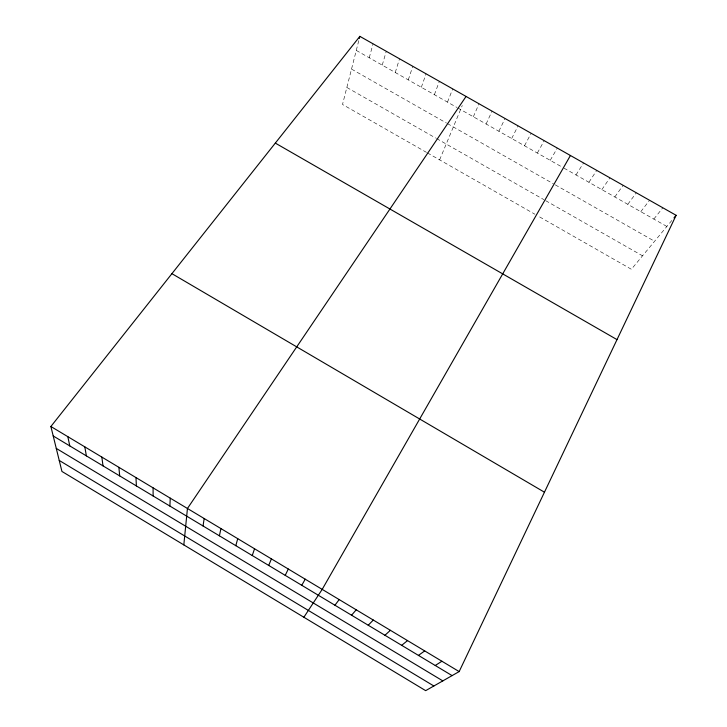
<?xml version="1.0" encoding="UTF-8"?>
<svg xmlns="http://www.w3.org/2000/svg" width="727" height="727" viewBox="0 0 727 727"><rect width="100%" height="100%" fill="white"/><g stroke="black" fill="none" stroke-linecap="round" stroke-linejoin="round"><path stroke-width="0.55" stroke-dasharray="3.63 2.73" d="M358.756 40.676L342.517 104.47L426.485 152.37M369.243 57.769L373.06 43.82M382.238 65.13L386.282 51.299M395.243 72.5L399.523 58.796M408.274 79.888L412.791 66.302M421.324 87.285L426.077 73.818M434.392 94.692L439.381 81.351M447.487 102.116L452.712 88.885M439.617 159.867L462.272 105.515M473.341 116.765L479.029 103.788M486.109 123.999L492.034 111.14M498.886 131.251L505.047 118.501M511.69 138.503L518.087 125.88M524.512 145.773L531.137 133.268M537.362 153.052L544.214 140.665M550.221 160.34L557.318 148.081M576.002 174.953L583.572 162.939M588.925 182.277L596.731 170.382M601.865 189.611L609.908 177.842M614.824 196.962L623.112 185.303M627.801 204.314L636.334 192.791M640.805 211.684L649.574 200.279M653.827 219.063L662.833 207.786M671.848 220.454L631.381 269.272L537.726 215.837M356.275 50.417L456.847 107.423M457.783 107.95L561.262 166.601M564.025 168.164L666.868 226.46M351.523 69.101L446.451 123.036M447.432 123.59L553.365 183.767M555.301 184.867L654.591 241.273M346.843 87.458L435.655 138.021M436.609 138.566L543.805 199.598M545.695 200.679L642.541 255.813M427.421 152.906L534.954 214.256"/><path stroke-width="1.09" d="M169.882 506.065L170.254 498.159M183.822 544.905L187.448 508.482L466.062 96.446M203.033 525.975L204.178 518.524M219.4 535.817L220.935 528.584M359.311 38.513L359.856 36.35L676.119 215.301L459.155 671.594L425.668 690.65L61.94 471.45L50.881 426.495L359.856 36.35M235.812 545.668L237.729 538.662M252.251 555.546L254.55 548.758M268.717 565.442L271.407 558.881M285.22 575.357L288.301 569.023M301.76 585.299L305.231 579.183M570.431 155.505L322.197 589.37L303.868 617.25M334.929 605.227L339.191 599.575M673.984 217.873L676.119 215.301M351.568 615.224L356.23 609.799M368.235 625.238L373.296 620.04M384.937 635.271L390.399 630.309M401.677 645.331L407.538 640.596M418.443 655.4L424.704 650.91M435.246 665.496L441.916 661.234M275.324 143.101L617.005 339.618M171.926 273.661L544.45 492.206M50.881 426.495L459.155 671.594M53.216 435.964L452.085 675.61M56.27 448.395L442.816 680.89M59.232 460.436L433.855 685.988M67.829 436.673L69.783 445.924M84.814 446.869L86.377 455.893M101.835 457.083L103.016 465.889M118.883 467.316L119.682 475.903M135.976 477.575L136.385 485.936M153.097 487.853L153.115 495.987"/></g></svg>
